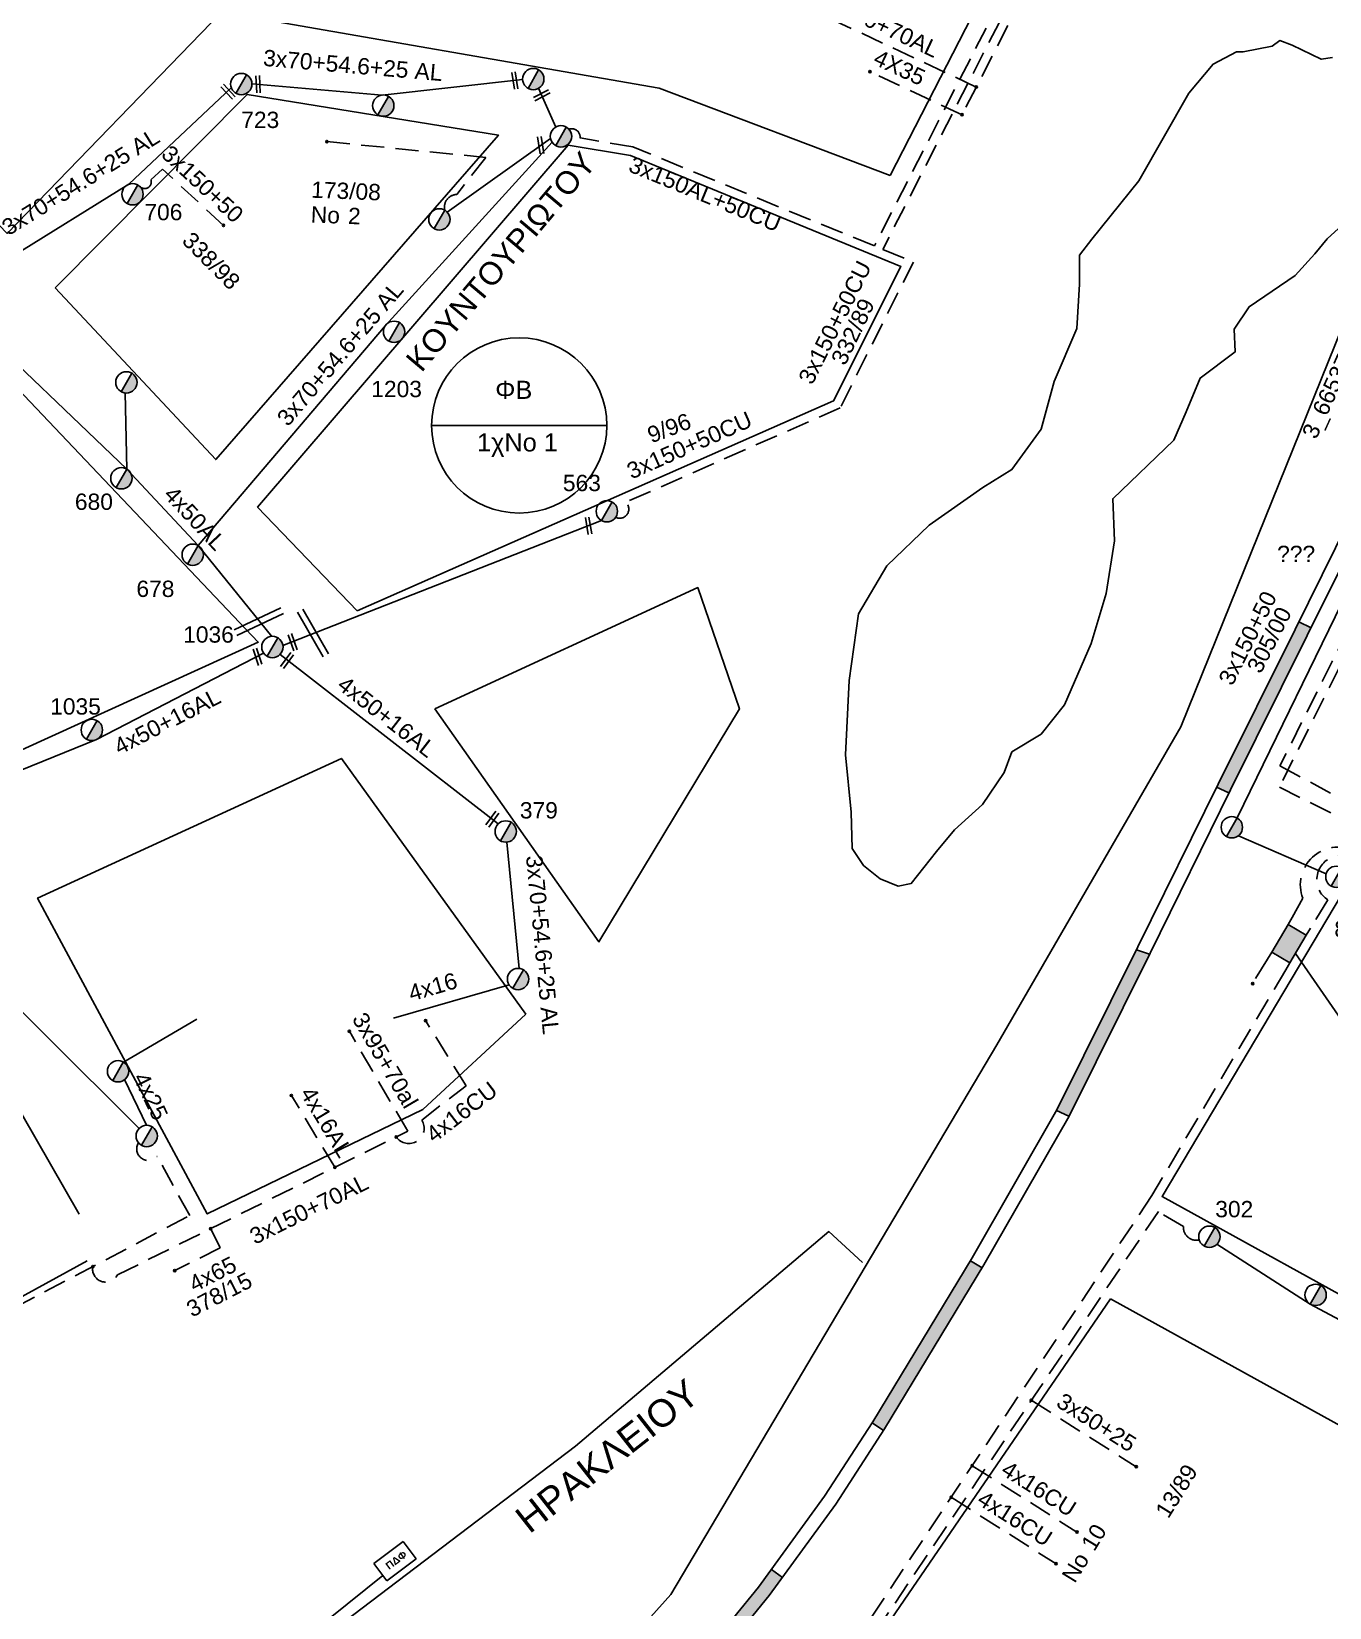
# Model space of a CAD drawing. Header units: millimetres. Extents: x 1421 to 7616, y 908 to 2861.
# Drawn here: x 6866.4 to 7009.7, y 1980.2 to 2154.1 of the extents above; entities that cross this region are included whole.
import ezdxf
from ezdxf.enums import TextEntityAlignment as Align
from ezdxf.lldxf.tags import DXFTag

# ---------------------------------------------------------------- set-up
doc = ezdxf.new("R2010")
doc.units = ezdxf.units.MM
doc.linetypes.add('DASHED', pattern=[19.05, 12.7, -6.35])
for name, color, linetype, lineweight in [('3x150+50', 7, 'Continuous', 30), ('3x150+50 XLPE', 7, 'SYN_LINE', 30), ('3x50+25', 7, 'Continuous', 30), ('3x95+70al', 7, 'DASHED', 30), ('4x16', 7, 'Continuous', 30), ('4x16CU', 7, 'Continuous', 30), ('4X35', 7, 'DASHED', 30), ('Άγνωστα', 7, 'Continuous', 30), ('Γυμνά εναέρια ΧΤ (3Φ) 4x50AL', 7, 'Continuous', 30), ('Γυμνά εναέρια ΧΤ και ΦΟΠ (3Φ)   4x50+16AL', 7, 'Continuous', 30), ('Εναέρια παροχή ΧΤ 4x25', 7, 'SYN_LINE', 30), ('Καλώδια ΧΤ   3x150+50CU', 7, 'DASHED', 30), ('Καλώδια ΧΤ   3x150+70AL', 7, 'DASHED', 30), ('Καλώδια ΧΤ   3x150AL+50CU', 7, 'DASHED', 30), ('Συνεστραμμένα ΧΤ   3x70+54.6+25 AL', 7, 'SYN_LINE', 30), ('Υπόγεια Καλώδια Δικτύου ΧΤ   .15', 7, 'DASHED', 30), ('Υπόγεια καλώδια Παροχών ΧΤ   4x16AL', 7, 'DASHED', 30), ('Υπόγεια καλώδια Παροχών ΧΤ   4x6', 7, 'DASHED', 30)]:
    doc.layers.add(name, color=color, linetype=linetype, lineweight=lineweight)
for name, color, linetype in [('Link Box 4 Διευθύνσεων', 7, 'Continuous'), ('Pillar Δημοτικού Φωτισμού', 7, 'Continuous'), ('TEXT ΚΑΛΩΔΙΩΝ', 7, 'Continuous'), ('ΑΓΝΩΣΤΟ ΥΠΟΓΕΙΟ ΚΑΛΩΔΙΟ', 7, 'DASHED'), ('Μηχανική τομή', 7, 'Continuous'), ('Στύλος ΦΜ', 7, 'Continuous'), ('Στύλος ΦΜ @ 1', 7, 'Continuous'), ('Συνδέσεις', 7, 'Continuous'), ('Τομή', 7, 'Continuous'), ('Υπόβαθρο ΔΕΗ', 7, 'Continuous'), ('ΦΥΣΙΚΟ ΑΕΡΙΟ', 7, 'NATURAL_GAS_SUPPLY')]:
    doc.layers.add(name, color=color, linetype=linetype)
doc.styles.add('arial', font='ARIAL.TTF')
doc.styles.get("Standard").update_dxf_attribs({"font": 'ARIAL.TTF', "height": 1.8})
tags = doc.linetypes.add('NATURAL_GAS_SUPPLY', pattern='A,12.7,-5.08,["ΦΑ",Standard,S=2.54,R=0,X=-2.54,Y=-1.27],-5.08', length=22.86).pattern_tags.tags
tags[6] = DXFTag(74, 10)
doc.linetypes.add('PRANES_1r', pattern='A,0.5,[137,SPECLINE.shx,S=1,R=180,X=0,Y=0],0.5', length=1)
doc.linetypes.add('SYN_LINE', pattern='A,0.5,-0.0001,["/\\/\\/\\/",Standard,S=0.1,R=0,X=0,Y=-0.05],-0.25', length=0.7501)

# ---------------------------------------------------------------- blocks, each defined once
blk = doc.blocks.new('ΥΠΑΡΧΩΝ ΤΣΙΜΕΝΤΕΝΙΟΣ ΣΤΥΛΟΣ')
at = {"layer": 'Στύλος ΦΜ'}
blk.add_hatch(color=7, dxfattribs=at).paths.add_polyline_path([(-1.29, -2.28, 0.574793), (2.62, 0, 0.268822), (1.3, 2.27)])
at = {"layer": 'Στύλος ΦΜ', "color": 7}
blk.add_line((-1.29, -2.28), (1.3, 2.27), dxfattribs=at)
blk.add_circle((0, 0), 2.62, dxfattribs=at)
at = {"layer": 'Στύλος ΦΜ', "flags": 4}
for tag, p in [('ΑΡΙΘΜΟΣ', (-4.68, 8.05)), ('ΤΥΠΟΣ', (-4.91, 3.03))]:
    blk.add_attdef(tag, p, '', height=4, dxfattribs=at)
blk = doc.blocks.new('PILLAR ΔΗΜΟΤΙΚΟΥ ΦΩΤΙΣΜΟΥ')
at = {"layer": 'Pillar Δημοτικού Φωτισμού', "ltscale": 40}
for p, q in [((-3.64, 2), (3.07, 2)), ((-3.64, -2), (-3.64, 2)), ((3.07, 2), (3.07, -2)), ((3.07, -2), (-3.64, -2))]:
    blk.add_line(p, q, dxfattribs=at)
at = {"layer": 'Pillar Δημοτικού Φωτισμού', "insert": (-2.13, 0.69), "char_height": 1.3575, "width": 109.961, "attachment_point": 1}
blk.add_mtext('{\\fArial|b1|i0|c161|p34;ΠΔΦ}', dxfattribs=at)
blk = doc.blocks.new('_ΣΥΝΔΕΣΗ')
at = {"layer": 'Συνδέσεις', "linetype": 'SYN_LINE', "ltscale": 40}
blk.add_hatch(color=256, dxfattribs=at).paths.add_polyline_path([(0.5, -0.01, 1), (-0.5, -0.01, 1)])
at = {"layer": 'Συνδέσεις'}
blk.add_circle((0, -0.01), 0.5, dxfattribs=at)
blk = doc.blocks.new('ΤΟΜΗ')
at = {"layer": 'Τομή', "ltscale": 40}
for p, q in [((11.33, -0.65), (-11.4, -0.65)), ((11.33, -3.42), (-11.4, -3.42))]:
    blk.add_line(p, q, dxfattribs=at)
blk = doc.blocks.new('ΜΗΧΑΝΙΚΗ ΤΟΜΗ')
at = {"layer": 'Μηχανική τομή', "ltscale": 40}
for p, q in [((-3.79, 1.21), (3.79, 1.21)), ((3.79, -0.34), (-3.79, -0.34))]:
    blk.add_line(p, q, dxfattribs=at)
blk = doc.blocks.new('LINK BOX 4 ΑΝΑΧΩΡΗΣΕΩΝ')
at = {"layer": 'Link Box 4 Διευθύνσεων', "ltscale": 40}
blk.add_hatch(color=256, dxfattribs=at).paths.add_polyline_path([(-3.54, 0), (-3.54, -4.67), (3.54, -4.67), (3.54, 0)])
for p, q in [((-3.54, 0), (-5.33, 0)), ((5.33, 0), (3.54, 0)), ((-3.54, -4.67), (-5.33, -4.67)), ((5.33, -4.67), (3.54, -4.67))]:
    blk.add_line(p, q, dxfattribs=at)
blk.add_lwpolyline([(-3.54, -4.67), (-3.54, 0), (3.54, 0), (3.54, -4.67)], close=True, dxfattribs=at)

msp = doc.modelspace()

# ---------------------------------------------------------------- hatches: boundary and pattern name
at = {"layer": 'Υπόβαθρο ΔΕΗ', "linetype": 'Continuous', "lineweight": -3, "ltscale": 0.1}
h = msp.add_hatch(color=256, dxfattribs=at)
h.dxf.hatch_style = 1
h.paths.add_polyline_path([(6971.33, 2017.69), (6970.04, 2018.46), (6959.28, 2000.71), (6959.2, 2000.58), (6960.43, 1999.73), (6960.55, 1999.91)])
h.paths.add_polyline_path([(6989.81, 2052.32), (6988.37, 2052.79), (6979.59, 2035.13), (6979.55, 2035.05), (6980.91, 2034.42), (6980.92, 2034.43)])
h.paths.add_polyline_path([(7007.22, 2087.47), (7007.65, 2088.33), (7006.29, 2088.96), (7005.88, 2088.13), (6997.38, 2071.08), (6997.21, 2070.73), (6998.57, 2070.11), (6998.73, 2070.42)])
h.paths.add_polyline_path([(7023.6, 2125.14), (7022.13, 2125.47), (7017.55, 2112.99), (7014.74, 2106.44), (7016.08, 2105.76), (7018.94, 2112.43)])
h.paths.add_polyline_path([(7036.63, 2163), (7036.63, 2163), (7035.15, 2163.3), (7029.13, 2143.3), (7030.56, 2142.85)])
h = msp.add_hatch(color=256, dxfattribs=at)
h.dxf.hatch_style = 1
h.paths.add_polyline_path([(6865.56, 1900.14), (6864.4, 1901.1), (6853.03, 1890.26), (6849.66, 1887.15), (6850.82, 1886.18), (6854.05, 1889.16)])
h.paths.add_polyline_path([(6893.91, 1927.34), (6892.82, 1928.37), (6884.61, 1920.7), (6878.35, 1914.6), (6879.37, 1913.5), (6885.65, 1919.62)])
h.paths.add_polyline_path([(6922.81, 1954.48), (6921.77, 1955.56), (6907.35, 1941.99), (6908.5, 1941.01)])
h.paths.add_polyline_path([(6947.83, 1981.52), (6949.28, 1983.52), (6948.07, 1984.39), (6946.64, 1982.44), (6935.63, 1968.93), (6935.18, 1968.49), (6936.27, 1967.46), (6936.74, 1967.91)])

# ---------------------------------------------------------------- linework, layer by layer
at = {"lineweight": -3, "ltscale": 0.2}
msp.add_line((6910.57, 2110.65), (6929.9, 2110.65), dxfattribs=at)
msp.add_circle((6920.24, 2110.65), 9.67, dxfattribs=at)
at = {"layer": '3x150+50', "color": 151, "linetype": 'DASHED', "lineweight": -3, "ltscale": 0.2}
for points in [[(6899.01, 2141.97), (6916.55, 2140.22), (6913.34, 2136.13, 0.475405), (6912.02, 2134.41, 4.67322)], [(6887.6, 2132.72), (6880.88, 2138.94), (6879.59, 2137.76, -0.797844), (6878.39, 2137, -8.222991)], [(7029.67, 2131.49, -0.513063), (7027.99, 2124.83), (7016.77, 2095.83, -0.288091), (7014.17, 2090.77), (7004.14, 2070.74), (7057.83, 2043.86)]]:
    msp.add_lwpolyline(points, format="xyb", dxfattribs=at)
at = {"layer": '3x150+50 XLPE', "color": 27, "linetype": 'DASHED', "lineweight": -3, "ltscale": 0.2}
msp.add_lwpolyline([(7029.26, 2130.34, -0.493513), (7027.23, 2125.63), (7015.75, 2095.96, -0.319507), (7013.42, 2091.49), (7004.2, 2073.08), (7014.53, 2067.52), (7012.38, 2063.73, 0.67207), (7006.72, 2058.47, -0.446721)], format="xyb", dxfattribs=at)
msp.add_lwpolyline([(7006.72, 2058.47), (7005.56, 2056.35)], dxfattribs=at)
at = {"layer": '3x50+25', "color": 27, "linetype": 'DASHED', "lineweight": -3, "ltscale": 0.2}
msp.add_lwpolyline([(6976.76, 2003.07), (6988.34, 1995.73)], dxfattribs=at)
at = {"layer": '3x95+70al', "color": 2, "lineweight": -3, "ltscale": 0.2}
msp.add_lwpolyline([(6907.93, 2032.77), (6901.49, 2043.79)], dxfattribs=at)
at = {"layer": '4x16', "color": 2, "linetype": 'SYN_LINE', "lineweight": -3, "ltscale": 15}
msp.add_lwpolyline([(6919.12, 2048.93), (6906.37, 2045.23)], dxfattribs=at)
at = {"layer": '4x16CU', "color": 2, "linetype": 'DASHED', "lineweight": -3, "ltscale": 0.2}
msp.add_lwpolyline([(6914.38, 2037.79), (6909.91, 2044.97)], dxfattribs=at)
msp.add_lwpolyline([(6906.66, 2032.14, 0.984465), (6909.48, 2034), (6914.38, 2037.79)], format="xyb", dxfattribs=at)
at = {"layer": '4x16CU', "color": 62, "linetype": 'DASHED', "lineweight": -3, "ltscale": 0.2}
for points in [[(6970.23, 1995.86), (6981.8, 1988.52)], [(6967.91, 1992.37), (6979.49, 1985.04)]]:
    msp.add_lwpolyline(points, dxfattribs=at)
at = {"layer": '4X35', "color": 6, "lineweight": -3, "ltscale": 0.2}
msp.add_lwpolyline([(6969.12, 2144.93), (6958.95, 2149.7)], dxfattribs=at)
at = {"layer": 'ΑΓΝΩΣΤΟ ΥΠΟΓΕΙΟ ΚΑΛΩΔΙΟ', "color": 6, "lineweight": -3, "ltscale": 0.2}
msp.add_lwpolyline([(6977.66, 2161.58), (6969.12, 2144.93)], dxfattribs=at)
at = {"layer": 'ΑΓΝΩΣΤΟ ΥΠΟΓΕΙΟ ΚΑΛΩΔΙΟ', "color": 62, "lineweight": -3, "ltscale": 0.2}
msp.add_lwpolyline([(7004.84, 2050.58), (6990.06, 2025.66), (6957.48, 1976.69, 0.351607), (6951.46, 1972.14), (6947.96, 1965.37), (6912.03, 1928.46), (6922.77, 1922.81), (6908.41, 1910.73)], format="xyb", dxfattribs=at)
at = {"layer": 'ΑΓΝΩΣΤΟ ΥΠΟΓΕΙΟ ΚΑΛΩΔΙΟ', "color": 7, "lineweight": -3, "ltscale": 0.2}
msp.add_lwpolyline([(7002.84, 2051.77), (7001.19, 2049.06)], dxfattribs=at)
at = {"layer": 'ΑΓΝΩΣΤΟ ΥΠΟΓΕΙΟ ΚΑΛΩΔΙΟ', "color": 27, "lineweight": -3, "ltscale": 0.2}
msp.add_lwpolyline([(6995.29, 2020.76, -0.486752), (6993.54, 2022.24), (6990.78, 2023.91), (6958.12, 1975.35, 0.369342), (6952.87, 1971.46), (6949.25, 1964.45), (6914.37, 1928.26), (6924.59, 1922.98), (6909.16, 1909.66)], format="xyb", dxfattribs=at)
at = {"layer": 'Γυμνά εναέρια ΧΤ (3Φ) 4x50AL', "color": 151, "lineweight": -3, "ltscale": 0.1}
msp.add_lwpolyline([(6858.85, 2123.13), (6876.92, 2105.84), (6884.8, 2097.41), (6892.93, 2087.37)], dxfattribs=at)
at = {"layer": 'Γυμνά εναέρια ΧΤ (3Φ) 4x50AL', "color": 2, "lineweight": -3, "ltscale": 0.1}
msp.add_lwpolyline([(6847.17, 2064.03), (6878.3, 2033.07)], dxfattribs=at)
at = {"layer": 'Γυμνά εναέρια ΧΤ (3Φ) 4x50AL', "color": 1, "lineweight": -3, "ltscale": 0.1}
msp.add_lwpolyline([(6895.52, 1975.8, 0.752661), (6899.36, 1979.08), (6905.2, 1983.74)], format="xyb", dxfattribs=at)
at = {"layer": 'Γυμνά εναέρια ΧΤ και ΦΟΠ (3Φ)   4x50+16AL', "color": 1, "lineweight": -3, "ltscale": 0.1}
msp.add_lwpolyline([(6894.16, 2086.37), (6929.33, 2100.16)], dxfattribs=at)
at = {"layer": 'Γυμνά εναέρια ΧΤ και ΦΟΠ (3Φ)   4x50+16AL', "color": 2, "lineweight": -3, "ltscale": 0.1}
for points in [[(6847.28, 2065.33), (6873.57, 2075.98), (6892.03, 2085.52)], [(6893.84, 2085.37), (6917.92, 2066.68)], [(6999.61, 2065.38), (7009.3, 2061.18)]]:
    msp.add_lwpolyline(points, dxfattribs=at)
at = {"layer": 'Γυμνά εναέρια ΧΤ και ΦΟΠ (3Φ)   4x50+16AL', "color": 27, "lineweight": -3, "ltscale": 0.1}
msp.add_lwpolyline([(6997.25, 2020.29), (7007.55, 2013.69), (7017.38, 2008.42), (7043.36, 1994.28), (7052.25, 1989.66)], dxfattribs=at)
at = {"layer": 'Εναέρια παροχή ΧΤ 4x25', "color": 7, "linetype": 'SYN_LINE', "lineweight": -3, "ltscale": 10}
msp.add_lwpolyline([(6876.55, 2040.4), (6884.66, 2045.13)], dxfattribs=at)
at = {"layer": 'Εναέρια παροχή ΧΤ 4x25', "color": 7, "linetype": 'SYN_LINE', "lineweight": -3, "ltscale": 5}
msp.add_lwpolyline([(6879.11, 2033.42), (6876.69, 2038.46)], dxfattribs=at)
at = {"layer": 'Καλώδια ΧΤ   3x150+50CU', "color": 1, "lineweight": -3, "ltscale": 0.2}
msp.add_lwpolyline([(6974.68, 2171.53), (6980.19, 2168.71), (6960.36, 2130.07), (6963.74, 2128.68), (6955.66, 2112.59), (6931.99, 2102.16, -0.880215), (6930.88, 2100.51)], format="xyb", dxfattribs=at)
at = {"layer": 'Καλώδια ΧΤ   3x150+70AL', "color": 6, "lineweight": -3, "ltscale": 0.2}
msp.add_lwpolyline([(6970.69, 2147.99), (6954.43, 2155.61)], dxfattribs=at)
at = {"layer": 'Καλώδια ΧΤ   3x150+70AL', "color": 2, "lineweight": -3, "ltscale": 0.2}
for points in [[(6864.48, 2013.27), (6883.87, 2023.45), (6880.28, 2029.99, -0.934678), (6878.22, 2031.49, 4.382264)], [(6873.17, 2017.83, 0.864187), (6875.89, 2016.91), (6907.93, 2032.77)]]:
    msp.add_lwpolyline(points, format="xyb", dxfattribs=at)
at = {"layer": 'Καλώδια ΧΤ   3x150AL+50CU', "color": 151, "lineweight": -3, "ltscale": 0.2}
msp.add_lwpolyline([(6974.12, 2170.43), (6978.73, 2168.06), (6959.44, 2130.45), (6932.78, 2141.39), (6926.96, 2142.37)], dxfattribs=at)
msp.add_arc((6926.03, 2142.47), 0.928, 353.46, 110.0918, dxfattribs=at)
at = {"layer": 'Συνεστραμμένα ΧΤ   3x70+54.6+25 AL', "color": 151, "lineweight": -3, "ltscale": 15}
for points in [[(6858.93, 2124.37), (6864.23, 2129.24), (6877.17, 2137.28), (6888.46, 2147.91)], [(6890.74, 2148.34), (6905.13, 2147.11), (6920.62, 2148.81)], [(6923.86, 2141.91), (6905.48, 2121.67), (6884.8, 2097.41)], [(6923.69, 2142.32), (6912.29, 2134.2)]]:
    msp.add_lwpolyline(points, dxfattribs=at)
at = {"layer": 'Συνεστραμμένα ΧΤ   3x70+54.6+25 AL', "color": 151, "lineweight": -3, "ltscale": 5}
msp.add_lwpolyline([(6922.38, 2147.85), (6924.27, 2143.58)], dxfattribs=at)
at = {"layer": 'Συνεστραμμένα ΧΤ   3x70+54.6+25 AL', "color": 151, "lineweight": -3, "ltscale": 10}
msp.add_lwpolyline([(6876.92, 2105.84), (6876.74, 2114.23)], dxfattribs=at)
at = {"layer": 'Συνεστραμμένα ΧΤ   3x70+54.6+25 AL', "color": 2, "lineweight": -3, "ltscale": 15}
for points in [[(7012.45, 2093.99), (6999.47, 2067.33)], [(6918.88, 2064.67), (6920.22, 2050.74)]]:
    msp.add_lwpolyline(points, dxfattribs=at)
at = {"layer": 'Υπόβαθρο ΔΕΗ', "lineweight": -3, "ltscale": 0.1}
for points in [[(6961.18, 2138.23), (6935.68, 2147.87), (6887.37, 2156.24), (6863.73, 2131.83), (6848.74, 2147.4), (6904.79, 2217.62), (6928.51, 2215.61), (6987.51, 2189.55), (6961.18, 2138.23)], [(6841.31, 2001.37), (6820.84, 2034.36), (6855.83, 2051.2), (6871.68, 2023.62)], [(6841.31, 2001.37), (6872.56, 2018.47)]]:
    msp.add_lwpolyline(points, dxfattribs=at)
at = {"layer": 'Υπόβαθρο ΔΕΗ', "linetype": 'PRANES_1r', "lineweight": -3, "ltscale": 0.5}
msp.add_lwpolyline([(7011.49, 2133.11), (7009.41, 2131.25), (7008.06, 2129.59), (7005.88, 2127.21), (7000.79, 2123.75), (6999.13, 2121.26), (6999.24, 2118.77), (6995.4, 2115.87), (6993.84, 2112.14), (6992.49, 2109.03), (6985.74, 2102.56), (6985.95, 2097.9), (6985.01, 2092.09), (6983.35, 2086.6), (6980.42, 2079.81), (6977.83, 2076.59), (6974.61, 2074.63), (6973.78, 2072.35), (6971.39, 2068.82), (6968.28, 2066.02), (6966.31, 2063.64), (6963.51, 2060.12), (6962.06, 2059.8), (6960.09, 2060.63), (6958.22, 2062.08), (6956.98, 2063.95), (6956.87, 2067.99), (6956.25, 2074.31), (6956.66, 2082.5), (6957.7, 2089.86), (6960.81, 2095.15), (6965.48, 2099.65), (6971.4, 2103.8), (6974.61, 2105.77), (6977.83, 2110.22), (6979.28, 2115.51), (6981.78, 2121.36), (6982.09, 2126.23), (6982.09, 2129.44), (6983.44, 2131.2), (6988.62, 2137.63), (6994.13, 2147.32), (6996.83, 2150.53), (6999.42, 2151.88), (7000.15, 2151.88), (7003.36, 2152.5), (7004.19, 2153.12), (7005.54, 2152.6), (7008.76, 2151.05), (7010, 2151.26)], dxfattribs=at)
at = {"layer": 'Υπόβαθρο ΔΕΗ', "lineweight": -3, "ltscale": 0.1}
for points in [[(6808.55, 2121.22), (6834.96, 2146.21), (6891.43, 2086.75), (6855.37, 2070.33)], [(6869.04, 2125.85), (6890.23, 2147.15), (6917.94, 2142.69), (6886.74, 2106.88)], [(6902.35, 2090.2), (6891.37, 2101.62), (6925.64, 2141.58), (6932.51, 2140.42), (6962.36, 2128.17), (6954.93, 2113.36)], [(6910.92, 2079.36), (6939.95, 2092.76), (6944.55, 2079.37), (6929.04, 2053.65)], [(6920.97, 2045.68), (6900.62, 2073.9), (6867.08, 2058.5), (6885.8, 2023.64), (6909.59, 2035.17)], [(7044.27, 1996.29), (7062.44, 2031.66), (7010.99, 2058.85), (6991.2, 2025.55)], [(6985.5, 2014.28), (6957.63, 1973.55), (7016.49, 1942.43), (7038.33, 1985.09)]]:
    msp.add_lwpolyline(points, close=True, dxfattribs=at)
at = {"layer": 'Υπόβαθρο ΔΕΗ', "linetype": 'Continuous', "lineweight": -3, "ltscale": 0.1}
for points in [[(6802.03, 1840.57), (6830.35, 1869.96), (6842.54, 1880.58), (6853.03, 1890.26), (6868.93, 1905.42), (6884.61, 1920.7), (6901.11, 1936.13), (6922.04, 1955.81), (6935.63, 1968.93), (6946.64, 1982.44), (6953.94, 1992.48), (6959.28, 2000.71), (6970.24, 2018.78), (6979.59, 2035.13), (6988.52, 2053.1), (6997.38, 2071.08), (7005.88, 2088.13), (7013.33, 2103.18)], [(6804.8, 1840.57), (6831.32, 1868.82), (6843.54, 1879.46), (6854.05, 1889.16), (6869.97, 1904.34), (6885.65, 1919.62), (6902.14, 1935.03), (6923.07, 1954.73), (6936.74, 1967.91), (6947.83, 1981.52), (6955.18, 1991.63), (6960.55, 1999.91), (6971.53, 2018.02), (6980.92, 2034.43), (6989.87, 2052.43), (6998.73, 2070.42), (7007.22, 2087.47), (7014.7, 2102.55)], [(7006.29, 2088.96), (7007.65, 2088.33)], [(6997.21, 2070.73), (6998.57, 2070.11)], [(6988.37, 2052.79), (6989.81, 2052.32)], [(6979.55, 2035.05), (6980.91, 2034.42)], [(6970.04, 2018.46), (6971.33, 2017.69)], [(6959.2, 2000.58), (6960.43, 1999.73)], [(6948.07, 1984.39), (6949.28, 1983.52)]]:
    msp.add_lwpolyline(points, dxfattribs=at)
at = {"layer": 'Υπόβαθρο ΔΕΗ', "lineweight": -3}
msp.add_lwpolyline([(7005.91, 2052.37), (7012.01, 2043.56)], dxfattribs=at)
at = {"layer": 'Υπόβαθρο ΔΕΗ', "lineweight": -3, "ltscale": 0.1}
msp.add_lwpolyline([(6866.07, 1903.3), (6840.05, 1924.68, -0.321637), (6840.05, 1932.43), (6926.45, 1998.03), (6954.43, 2021.7), (6958.12, 2018.28)], format="xyb", dxfattribs=at)
at = {"layer": 'Υπόγεια Καλώδια Δικτύου ΧΤ   .15', "color": 27, "lineweight": -3, "ltscale": 0.2}
msp.add_lwpolyline([(7015.79, 2067.52), (7012.91, 2062.3, 1.143921), (7009.49, 2058.29), (7007.57, 2055.16)], format="xyb", dxfattribs=at)
at = {"layer": 'Υπόγεια καλώδια Παροχών ΧΤ   4x16AL', "color": 2, "lineweight": -3, "ltscale": 0.2}
msp.add_lwpolyline([(6899.89, 2028.79), (6895.1, 2036.7)], dxfattribs=at)
at = {"layer": 'Υπόγεια καλώδια Παροχών ΧΤ   4x6', "color": 2, "lineweight": -3, "ltscale": 0.2}
msp.add_lwpolyline([(6886.2, 2022.01), (6887.25, 2019.91), (6882.22, 2017.39)], dxfattribs=at)
at = {"layer": 'ΦΥΣΙΚΟ ΑΕΡΙΟ', "color": 85, "linetype": 'NATURAL_GAS_SUPPLY', "lineweight": -3}
msp.add_lwpolyline([(6957.83, 1847.1), (6894.08, 1934.22), (6902.13, 1942.28), (6914.13, 1956.11), (6928.76, 1972.5), (6936.98, 1981.64), (6972.96, 2042.3), (6993.25, 2077.39), (7017.28, 2136.87), (7027.79, 2146.71), (7033.22, 2162.16), (7046.23, 2226.14), (7068.31, 2277.74), (7091.24, 2318.78), (7129.64, 2356.05), (7174.19, 2392.48), (7190.52, 2418.73)], dxfattribs=at)

# ---------------------------------------------------------------- block references
at = {"layer": 'Link Box 4 Διευθύνσεων', "lineweight": -3, "xscale": 0.4999999999999999, "yscale": 0.4999999999999999, "zscale": 0.4999999999999999, "rotation": 59.26766363347113}
msp.add_blockref('LINK BOX 4 ΑΝΑΧΩΡΗΣΕΩΝ', (7004.2, 2054.06), dxfattribs=at)
at = {"layer": 'Γυμνά εναέρια ΧΤ (3Φ) 4x50AL', "color": 1, "lineweight": -3, "ltscale": 0.1, "xscale": 0.6, "yscale": 0.6, "zscale": 0.6, "rotation": 36.84530330926837}
msp.add_blockref('PILLAR ΔΗΜΟΤΙΚΟΥ ΦΩΤΙΣΜΟΥ', (6906.66, 1985.43), dxfattribs=at)
at = {"layer": 'Μηχανική τομή', "lineweight": -3}
for p, xscale, yscale, zscale, rotation in [((6919.65, 2148.69), 0.2499999999999678, 0.2499999999999678, 0.2499999999999678, 279.085292875517), ((6888.02, 2147.39), 0.2499999999999678, 0.2499999999999678, 0.2499999999999678, 312.9274055992574), ((6891.31, 2148.29), 0.2499999999999679, 0.2499999999999679, 0.2499999999999679, 273.1980800586986), ((6922.68, 2147.18), 0.2499999999999679, 0.2499999999999679, 0.2499999999999679, 207.2695142350535), ((6922.5, 2141.56), 0.2499999999999679, 0.2499999999999679, 0.2499999999999679, 279.085292875517), ((6927.79, 2099.56), 0.2499999999999679, 0.2499999999999679, 0.2499999999999679, 279.085292875517), ((6895.14, 2086.69), 0.2499999999999678, 0.2499999999999678, 0.2499999999999678, 288.6699131737818), ((6891.26, 2085.09), 0.2499999999999677, 0.2499999999999677, 0.2499999999999677, 288.6699131737818), ((6894.53, 2084.77), 0.2499999999999677, 0.2499999999999677, 0.2499999999999677, 233.2956325340901), ((6917.19, 2067.28), 0.2499999999999678, 0.2499999999999678, 0.2499999999999678, 234.4933538752793)]:
    msp.add_blockref('ΜΗΧΑΝΙΚΗ ΤΟΜΗ', p, dxfattribs=dict(at, xscale=xscale, yscale=yscale, zscale=zscale, rotation=rotation))
at = {"layer": 'Στύλος ΦΜ @ 1', "lineweight": -3, "ltscale": 40}
ref = msp.add_blockref('ΥΠΑΡΧΩΝ ΤΣΙΜΕΝΤΕΝΙΟΣ ΣΤΥΛΟΣ', (6889.56, 2148.32), dxfattribs=dict(at, xscale=0.4499999999998181, yscale=0.4499999999998181, zscale=0.4499999999998181))
ref.add_attrib('ΑΡΙΘΜΟΣ', '723', (6889.56, 2143.47), dxfattribs={"layer": 'Στύλος ΦΜ', "height": 1.8, "flags": 4})
at = {"layer": 'Στύλος ΦΜ @ 1', "lineweight": -3, "ltscale": 40, "xscale": 0.4499999999998181, "yscale": 0.4499999999998181, "zscale": 0.4499999999998181}
for p in [(6921.79, 2148.87), (6905.23, 2145.94), (6924.85, 2142.55), (6911.43, 2133.39), (6876.89, 2115.4), (6998.89, 2066.31), (6920.11, 2049.56), (6875.96, 2039.38), (6879.13, 2032.24), (7008.13, 2014.71)]:
    msp.add_blockref('ΥΠΑΡΧΩΝ ΤΣΙΜΕΝΤΕΝΙΟΣ ΣΤΥΛΟΣ', p, dxfattribs=at)
at = {"layer": 'Στύλος ΦΜ @ 1', "lineweight": -3, "ltscale": 40}
ref = msp.add_blockref('ΥΠΑΡΧΩΝ ΤΣΙΜΕΝΤΕΝΙΟΣ ΣΤΥΛΟΣ', (6877.56, 2136.16), dxfattribs=dict(at, xscale=0.4499999999998181, yscale=0.4499999999998181, zscale=0.4499999999998181))
ref.add_attrib('ΑΡΙΘΜΟΣ', '706', (6878.87, 2133.29), dxfattribs={"layer": 'Στύλος ΦΜ', "height": 1.8, "flags": 4})
ref = msp.add_blockref('ΥΠΑΡΧΩΝ ΤΣΙΜΕΝΤΕΝΙΟΣ ΣΤΥΛΟΣ', (6906.43, 2120.98), dxfattribs=dict(at, xscale=0.4499999999998181, yscale=0.4499999999998181, zscale=0.4499999999998181))
ref.add_attrib('ΑΡΙΘΜΟΣ', '1203', (6903.91, 2113.77), dxfattribs={"layer": 'Στύλος ΦΜ', "height": 1.8, "flags": 4})
ref = msp.add_blockref('ΥΠΑΡΧΩΝ ΤΣΙΜΕΝΤΕΝΙΟΣ ΣΤΥΛΟΣ', (6876.34, 2104.82), dxfattribs=dict(at, xscale=0.4499999999998181, yscale=0.4499999999998181, zscale=0.4499999999998181))
ref.add_attrib('ΑΡΙΘΜΟΣ', '680', (6871.2, 2101.33), dxfattribs={"layer": 'Στύλος ΦΜ', "height": 1.8, "flags": 4})
ref = msp.add_blockref('ΥΠΑΡΧΩΝ ΤΣΙΜΕΝΤΕΝΙΟΣ ΣΤΥΛΟΣ', (6929.91, 2101.18), dxfattribs=dict(at, xscale=0.4499999999998181, yscale=0.4499999999998181, zscale=0.4499999999998181))
ref.add_attrib('ΑΡΙΘΜΟΣ', '563', (6925.06, 2103.4), dxfattribs={"layer": 'Στύλος ΦΜ', "height": 1.8, "flags": 4})
ref = msp.add_blockref('ΥΠΑΡΧΩΝ ΤΣΙΜΕΝΤΕΝΙΟΣ ΣΤΥΛΟΣ', (6884.21, 2096.38), dxfattribs=dict(at, xscale=0.4499999999998181, yscale=0.4499999999998181, zscale=0.4499999999998181))
ref.add_attrib('ΑΡΙΘΜΟΣ', '678', (6877.99, 2091.72), dxfattribs={"layer": 'Στύλος ΦΜ', "height": 1.8, "flags": 4})
ref = msp.add_blockref('ΥΠΑΡΧΩΝ ΤΣΙΜΕΝΤΕΝΙΟΣ ΣΤΥΛΟΣ', (7013.03, 2095.01), dxfattribs=dict(at, xscale=0.4499999999998181, yscale=0.4499999999998181, zscale=0.4499999999998181))
ref.add_attrib('ΤΥΠΟΣ', '???', (7003.89, 2095.57), dxfattribs={"layer": 'Στύλος ΦΜ', "height": 1.8, "flags": 4})
ref = msp.add_blockref('ΥΠΑΡΧΩΝ ΤΣΙΜΕΝΤΕΝΙΟΣ ΣΤΥΛΟΣ', (6893, 2086.2), dxfattribs=dict(at, xscale=0.4499999999998181, yscale=0.4499999999998181, zscale=0.4499999999998181))
ref.add_attrib('ΑΡΙΘΜΟΣ', '1036', (6883.15, 2086.68), dxfattribs={"layer": 'Στύλος ΦΜ', "height": 1.8, "flags": 4})
ref = msp.add_blockref('ΥΠΑΡΧΩΝ ΤΣΙΜΕΝΤΕΝΙΟΣ ΣΤΥΛΟΣ', (6873.07, 2077.05), dxfattribs=dict(at, xscale=0.4499999999998181, yscale=0.4499999999998181, zscale=0.4499999999998181))
ref.add_attrib('ΑΡΙΘΜΟΣ', '1035', (6868.47, 2078.74), dxfattribs={"layer": 'Στύλος ΦΜ', "height": 1.8, "flags": 4})
ref = msp.add_blockref('ΥΠΑΡΧΩΝ ΤΣΙΜΕΝΤΕΝΙΟΣ ΣΤΥΛΟΣ', (6918.75, 2065.84), dxfattribs=dict(at, xscale=0.4499999999998181, yscale=0.4499999999998181, zscale=0.4499999999998181))
ref.add_attrib('ΑΡΙΘΜΟΣ', '379', (6920.31, 2067.28), dxfattribs={"layer": 'Στύλος ΦΜ', "height": 1.8, "flags": 4})
ref = msp.add_blockref('ΥΠΑΡΧΩΝ ΤΣΙΜΕΝΤΕΝΙΟΣ ΣΤΥΛΟΣ', (7010.43, 2060.84), dxfattribs=dict(at, xscale=0.4499999999998181, yscale=0.4499999999998181, zscale=0.4499999999998181))
ref.add_attrib('ΑΡΙΘΜΟΣ', '803', (7010.2, 2054.18), dxfattribs={"layer": 'Στύλος ΦΜ', "height": 1.8, "flags": 4})
ref = msp.add_blockref('ΥΠΑΡΧΩΝ ΤΣΙΜΕΝΤΕΝΙΟΣ ΣΤΥΛΟΣ', (6996.42, 2021.12), dxfattribs=dict(at, xscale=0.4499999999998181, yscale=0.4499999999998181, zscale=0.4499999999998181))
ref.add_attrib('ΑΡΙΘΜΟΣ', '302', (6997.06, 2023.27), dxfattribs={"layer": 'Στύλος ΦΜ', "height": 1.8, "flags": 4})
at = {"layer": 'Συνδέσεις', "lineweight": -3, "xscale": 0.25, "yscale": 0.25, "zscale": 0.25}
for p in [(6958.95, 2149.7), (6970.69, 2148), (6969.12, 2144.94), (6899.01, 2141.98), (6887.6, 2132.72), (7001.2, 2049.06), (6901.49, 2043.79), (6909.91, 2044.97), (6895.1, 2036.71), (6906.66, 2032.14), (6899.89, 2028.79), (6886.2, 2022.01), (6873.18, 2017.83), (6882.22, 2017.39), (6976.76, 2003.07), (6970.23, 1995.86), (6988.34, 1995.74), (6967.91, 1992.37), (6981.81, 1988.53), (6979.49, 1985.04)]:
    msp.add_blockref('_ΣΥΝΔΕΣΗ', p, dxfattribs=at)
at = {"layer": 'Τομή', "lineweight": -3}
for p, xscale, yscale, zscale, rotation in [((6891.3, 2089.45), 0.25, 0.25, 0.25, 25.26588684810938), ((6897.03, 2087.5), 0.2499999999999999, 0.2499999999999999, 0.2499999999999999, 119.8183128302767)]:
    msp.add_blockref('ΤΟΜΗ', p, dxfattribs=dict(at, xscale=xscale, yscale=yscale, zscale=zscale, rotation=rotation))

# ---------------------------------------------------------------- texts
at = {"lineweight": -3, "ltscale": 40, "attachment_point": 1, "style": 'arial'}
for s, insert, char_height, width, rotation in [('ΚΟΥΝΤΟΥΡΙΩΤΟΥ', (6907.54, 2118.01), 2.5, 24.2316, 49.9079), ('ΗΡΑΚΛΕΙΟΥ', (6919.51, 1990.62), 3, 64.8866, 38.1942)]:
    msp.add_mtext(s, dxfattribs=dict(at, insert=insert, char_height=char_height, width=width, rotation=rotation))
at = {"layer": 'TEXT ΚΑΛΩΔΙΩΝ', "lineweight": -3, "ltscale": 0.1, "style": 'arial'}
for s, rotation, p in [('3x150+70AL', 334.886, (6959.98, 2155)), (' 3x70+54.6+25 AL', 355.1071, (6901.54, 2150.42)), ('4X35', 334.903, (6962.22, 2150.15)), (' 3x70+54.6+25 AL', 31.8578, (6871.53, 2137.35)), ('3x150+50', 317.1962, (6885.29, 2137.3)), (' 3x150AL+50CU', 337.6777, (6940.43, 2136.31)), (' 3x150+50CU', 63.3564, (6954.92, 2121.71)), (' 3x70+54.6+25 AL', 49.5534, (6900.25, 2118.31)), (' 3x150+50CU', 23.7743, (6938.7, 2108.33)), (' 4x50AL', 313.0362, (6884.22, 2100.66)), ('3x150+50', 63.394, (7000.63, 2087.19)), ('4x50+16AL', 322.1882, (6905.62, 2078.51)), ('4x50+16AL', 27.315, (6881.38, 2077.99)), (' 3x70+54.6+25 AL', 275.4729, (6922.79, 2053.68)), ('4x16', 16.2052, (6910.7, 2048.71)), ('3x95+70al', 300.2939, (6905.45, 2040.59)), (' 4x25', 295.6693, (6879.42, 2036.94)), ('4x16CU', 37.6628, (6913.88, 2034.89)), (' 4x16AL', 301.1547, (6898.79, 2034.08)), ('3x150+70AL', 26.3252, (6897.03, 2024.17)), (' 4x65', 27.1485, (6886.09, 2016.85)), ('378/15', 27.1485, (6887.13, 2014.74)), ('3x50+25', 327.651, (6983.96, 2000.64)), ('4x16CU', 327.651, (6977.6, 1993.32)), ('4x16CU', 327.651, (6974.96, 1990.04))]:
    msp.add_text(s, height=1.8, rotation=rotation, dxfattribs=at).set_placement(p, align=Align.MIDDLE_CENTER)
at = {"layer": 'Άγνωστα', "color": 7, "lineweight": -3, "char_height": 1.8, "attachment_point": 1}
for s, insert, rotation in [('173/08', (6897.32, 2137.58), 357.7135), ('338/98', (6884.18, 2132.18), 314.9419), ('3_66537', (7006.56, 2109.77), 65.6255), ('305/00', (7000.47, 2083.97), 63), ('13/89', (6990.35, 1990.88), 58.0198)]:
    msp.add_mtext_dynamic_manual_height_columns(s, width=1.8, gutter_width=2.31, heights=[1.99], dxfattribs=dict(at, insert=insert, rotation=rotation))
at = {"layer": 'Άγνωστα', "color": 7, "lineweight": -3}
note = msp.add_mtext_dynamic_manual_height_columns('No ', width=1.8, gutter_width=2.31, heights=[1.99, 0], dxfattribs=dict(at, insert=(6897.28, 2134.85), char_height=1.8, attachment_point=1, rotation=357.7135))
for column, words in zip(note.columns.linked_columns, ['2']):
    column.text = words
note = msp.add_mtext_dynamic_manual_height_columns('332/89\\P', width=1.8, gutter_width=2.31, heights=[1.99, 0], dxfattribs=dict(at, insert=(6954.58, 2117.93), char_height=1.8, attachment_point=1, rotation=64.3498))
note = msp.add_mtext_dynamic_manual_height_columns('9/96\\P', width=1.8, gutter_width=2.31, heights=[1.99, 0], dxfattribs=dict(at, insert=(6934.18, 2110.34), char_height=1.8, attachment_point=1, rotation=20.8963))
note = msp.add_mtext_dynamic_manual_height_columns('No ', width=1.8, gutter_width=2.31, heights=[1.99, 0], dxfattribs=dict(at, insert=(6980.02, 1983.73), char_height=1.8, attachment_point=1, rotation=58.5835))
for column, words in zip(note.columns.linked_columns, ['10']):
    column.text = words
at = {"layer": 'Υπόβαθρο ΔΕΗ', "lineweight": -3, "char_height": 2, "attachment_point": 1}
for s, heights, insert in [('{\\W8.64836; }ΦΒ \\P{\\W4.4207; }', [9.11], (6910.88, 2115.58)), ('{\\W5.64925; }1χΝο 1\\P{\\W5.7564; }', [0], (6911.2, 2109.78))]:
    msp.add_mtext_dynamic_manual_height_columns(s, width=17.2548, gutter_width=12.5, heights=heights, dxfattribs=dict(at, insert=insert))

doc.saveas('drawing.dxf')
